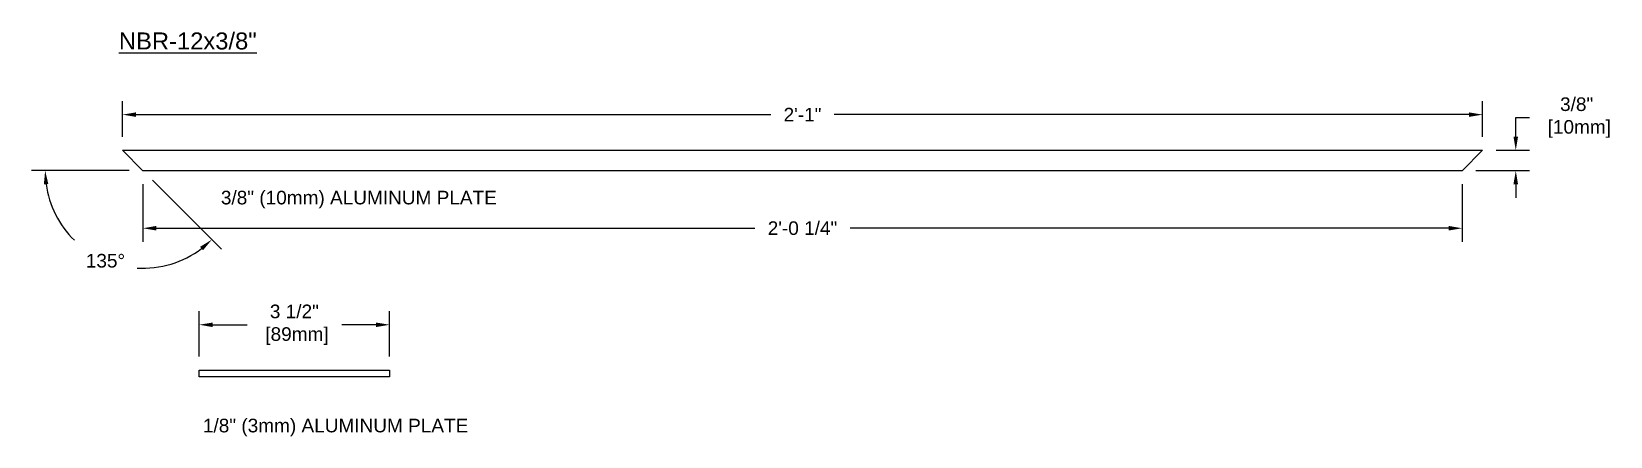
# Model space of a CAD drawing. Header units: inches. Extents: x -24.6 to 65.3, y 0.1 to 14.3.
# Drawn here: x 36.31 to 65.33, y 3.86 to 11.3 of the extents above; entities that cross this region are included whole.
import ezdxf

# ---------------------------------------------------------------- set-up
doc = ezdxf.new("R2010")
doc.units = ezdxf.units.IN
doc.header["$MEASUREMENT"] = 0
doc.layers.add('Dimensions', color=3, linetype='Continuous')
doc.layers.add('TEXT', color=2, linetype='Continuous')
doc.styles.add('ARIAL', font='arial.ttf')
doc.dimstyles.new('Arial', dxfattribs={"dimtxt": 0.25, "dimasz": 0.25, "dimexe": 0.25, "dimexo": 0.25, "dimgap": 0.25, "dimtad": 0, "dimtih": 1, "dimtoh": 1, "dimdec": 4, "dimzin": 3, "dimdsep": 46, "dimlunit": 4, "dimtxsty": 'ARIAL', "dimcen": 0.25, "dimadec": 0, "dimazin": 0, "dimtfac": 1, "dimtdec": 4, "dimtofl": 0, "dimtmove": 0, "dimatfit": 3, "dimfxl": 0, "dimfrac": 2, "dimtolj": 1, "dimtzin": 0, "dimarcsym": 0})

# ---------------------------------------------------------------- blocks, each defined once
blk = doc.blocks.new('*D23')
at = {"layer": 'Defpoints', "color": 0}
for p in [(62.978, 9.773), (37.978, 9.118), (62.978, 9.118)]:
    blk.add_point(p, dxfattribs=at)
at = {"layer": 'Dimensions', "color": 0, "lineweight": -2}
for p, q in [((37.978, 9.368), (37.978, 10.023)), ((62.978, 9.368), (62.978, 10.023)), ((38.228, 9.773), (49.894, 9.773)), ((62.728, 9.773), (51.063, 9.773))]:
    blk.add_line(p, q, dxfattribs=at)
at = {"layer": 'Dimensions', "color": 0}
for points in [[(38.228, 9.815), (38.228, 9.732), (37.978, 9.773)], [(62.728, 9.815), (62.728, 9.732), (62.978, 9.773)]]:
    blk.add_solid(points, dxfattribs=at)
at = {"layer": 'Dimensions', "color": 0, "insert": (50.478, 9.773), "char_height": 0.25, "attachment_point": 5, "style": 'ARIAL'}
blk.add_mtext('\\A1;2\'-1"', dxfattribs=at)
blk = doc.blocks.new('*D24')
at = {"layer": 'Defpoints', "color": 0}
for p in [(38.353, 8.743), (62.603, 8.743), (62.603, 7.684)]:
    blk.add_point(p, dxfattribs=at)
at = {"layer": 'Dimensions', "color": 0, "lineweight": -2}
for p, q in [((38.353, 8.493), (38.353, 7.434)), ((62.603, 8.493), (62.603, 7.434)), ((38.603, 7.684), (49.603, 7.684)), ((62.353, 7.684), (51.354, 7.684))]:
    blk.add_line(p, q, dxfattribs=at)
at = {"layer": 'Dimensions', "color": 0}
for points in [[(38.603, 7.726), (38.603, 7.642), (38.353, 7.684)], [(62.353, 7.726), (62.353, 7.642), (62.603, 7.684)]]:
    blk.add_solid(points, dxfattribs=at)
at = {"layer": 'Dimensions', "color": 0, "insert": (50.478, 7.684), "char_height": 0.25, "attachment_point": 5, "style": 'ARIAL'}
blk.add_mtext('\\A1;2\'-0 1/4"', dxfattribs=at)
blk = doc.blocks.new('*D29')
at = {"layer": 'Defpoints', "color": 0}
for p in [(37.978, 9.118), (38.353, 8.743), (38.353, 8.743), (55.654, 8.743), (37.085, 7.474)]:
    blk.add_point(p, dxfattribs=at)
at = {"layer": 'Dimensions', "color": 0, "lineweight": -2}
for p, q in [((38.103, 8.743), (36.309, 8.743)), ((38.53, 8.566), (39.798, 7.297))]:
    blk.add_line(p, q, dxfattribs=at)
for start, end in [(187.9916, 225.5047), (266.6158, 307.0084)]:
    blk.add_arc((38.353, 8.743), 1.794, start, end, dxfattribs=at)
at = {"layer": 'Dimensions', "color": 0}
for points in [[(36.535, 8.49), (36.618, 8.496), (36.559, 8.743)], [(39.406, 7.342), (39.46, 7.279), (39.622, 7.474)]]:
    blk.add_solid(points, dxfattribs=at)
at = {"layer": 'Dimensions', "color": 0, "insert": (37.667, 7.085), "char_height": 0.25, "attachment_point": 5, "style": 'ARIAL'}
blk.add_mtext('\\A1;135°', dxfattribs=at)
blk = doc.blocks.new('*D30')
at = {"layer": 'Defpoints', "color": 0}
for p in [(42.889, 5.909), (39.389, 5.076), (42.889, 5.076)]:
    blk.add_point(p, dxfattribs=at)
at = {"layer": 'Dimensions', "color": 0, "lineweight": -2}
for p, q in [((39.389, 5.326), (39.389, 6.159)), ((42.889, 5.326), (42.889, 6.159)), ((39.639, 5.909), (40.27, 5.909)), ((42.639, 5.909), (42.009, 5.909))]:
    blk.add_line(p, q, dxfattribs=at)
at = {"layer": 'Dimensions', "color": 0}
for points in [[(39.639, 5.95), (39.639, 5.867), (39.389, 5.909)], [(42.639, 5.95), (42.639, 5.867), (42.889, 5.909)]]:
    blk.add_solid(points, dxfattribs=at)
at = {"layer": 'Dimensions', "color": 0, "insert": (41.139, 5.909), "char_height": 0.25, "attachment_point": 5, "style": 'ARIAL'}
blk.add_mtext('\\A1;3 1/2"\\P [89mm]', dxfattribs=at)
blk = doc.blocks.new('*D31')
at = {"layer": 'Defpoints', "color": 0}
for p in [(62.978, 9.118), (62.603, 8.743), (63.587, 8.743)]:
    blk.add_point(p, dxfattribs=at)
at = {"layer": 'Dimensions', "color": 0, "lineweight": -2}
for p, q in [((63.587, 9.368), (63.587, 9.719)), ((63.587, 9.719), (63.837, 9.719)), ((63.228, 9.118), (63.837, 9.118)), ((62.853, 8.743), (63.837, 8.743)), ((63.587, 8.493), (63.587, 8.243))]:
    blk.add_line(p, q, dxfattribs=at)
at = {"layer": 'Dimensions', "color": 0}
for points in [[(63.545, 9.368), (63.629, 9.368), (63.587, 9.118)], [(63.545, 8.493), (63.629, 8.493), (63.587, 8.743)]]:
    blk.add_solid(points, dxfattribs=at)
at = {"layer": 'Dimensions', "color": 0, "insert": (64.706, 9.719), "char_height": 0.25, "attachment_point": 5, "style": 'ARIAL'}
blk.add_mtext('\\A1;3/8"\\P [10mm]', dxfattribs=at)

msp = doc.modelspace()

# ---------------------------------------------------------------- linework, layer by layer
for points in [[(37.97822, 9.1176), (62.97832, 9.1176), (62.60332, 8.7426), (38.35322, 8.7426)], [(39.38942, 5.07586), (42.88942, 5.07586), (42.88942, 4.95086), (39.38942, 4.95086)]]:
    msp.add_lwpolyline(points, close=True)

# ---------------------------------------------------------------- texts
at = {"layer": 'TEXT', "insert": (37.91431, 11.28441), "char_height": 0.25, "width": 5.4862005, "attachment_point": 1, "style": 'ARIAL'}
msp.add_mtext('{\\H1.25x;\\LNBR-12x3/8"}', dxfattribs=at)
at = {"layer": 'TEXT', "char_height": 0.25, "style": 'ARIAL'}
for s, insert, attachment_point in [('3/8" (10mm) ALUMINUM PLATE', (44.86061, 8.21), 6), ('\\A1;1/8" (3mm) ALUMINUM PLATE', (39.45824, 4.01784), 4)]:
    msp.add_mtext(s, dxfattribs=dict(at, insert=insert, attachment_point=attachment_point))

# ---------------------------------------------------------------- dimensions: what is measured, and where the dimension line sits
at = {"layer": 'Dimensions'}
for base, p1, p2, picture, middle in [((62.97832, 9.77349), (37.97822, 9.1176), (62.97832, 9.1176), '*D23', (50.47827, 9.77349)), ((62.60332, 7.68401), (38.35322, 8.7426), (62.60332, 8.7426), '*D24', (50.47827, 7.68401))]:
    dim = msp.add_linear_dim(base=base, p1=p1, p2=p2, dimstyle='Arial', override={"dimpost": '\\X'}, dxfattribs=at)
    dim.commit()
    dim.dimension.update_dxf_attribs({"geometry": picture, "text_midpoint": middle})
dim = msp.add_linear_dim(base=(63.58693, 8.7426), p1=(62.97832, 9.1176), p2=(62.60332, 8.7426), angle=90, dimstyle='Arial', override={"dimpost": '\\X'}, dxfattribs=at)
dim.commit()
dim.dimension.update_dxf_attribs({"geometry": '*D31', "text_midpoint": (64.70631, 9.71932), "dimtype": 160})
dim = msp.add_angular_dim_2l(base=(37.08479, 7.47417), line1=((55.65393, 8.7426), (38.35322, 8.7426)), line2=((38.35322, 8.7426), (37.97822, 9.1176)), dimstyle='Arial', override={"dimpost": '\\X'}, dxfattribs=at)
dim.commit()
dim.dimension.update_dxf_attribs({"geometry": '*D29', "text_midpoint": (37.66675, 7.08532)})
dim = msp.add_linear_dim(base=(42.88942, 5.90865), p1=(39.38942, 5.07586), p2=(42.88942, 5.07586), dimstyle='Arial', override={"dimpost": '\\X'}, dxfattribs=at)
dim.commit()
dim.dimension.update_dxf_attribs({"geometry": '*D30', "text_midpoint": (41.13942, 5.90865), "dimtype": 160})

doc.saveas('drawing.dxf')
